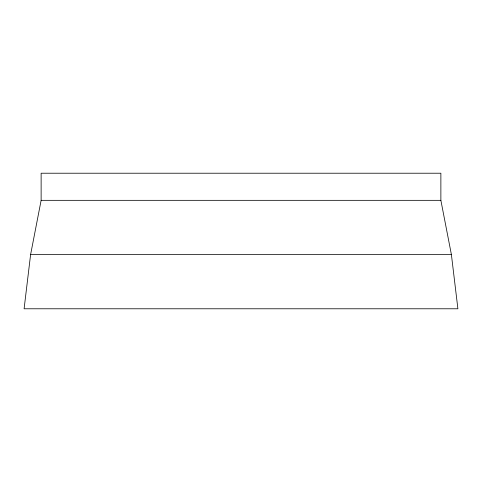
<?xml version="1.0" encoding="UTF-8"?>
<svg xmlns="http://www.w3.org/2000/svg" width="482" height="482" viewBox="0 0 482 482"><rect width="100%" height="100%" fill="white"/><g stroke="black" fill="none" stroke-linecap="round" stroke-linejoin="round"><path stroke-width="0.72" d="M30.607 254.556L24.1 308.781L457.9 308.781L451.393 254.556L440.873 200.331L440.873 173.219L41.127 173.219L41.127 200.331L30.607 254.556L451.393 254.556M41.127 200.331L440.873 200.331"/></g></svg>
